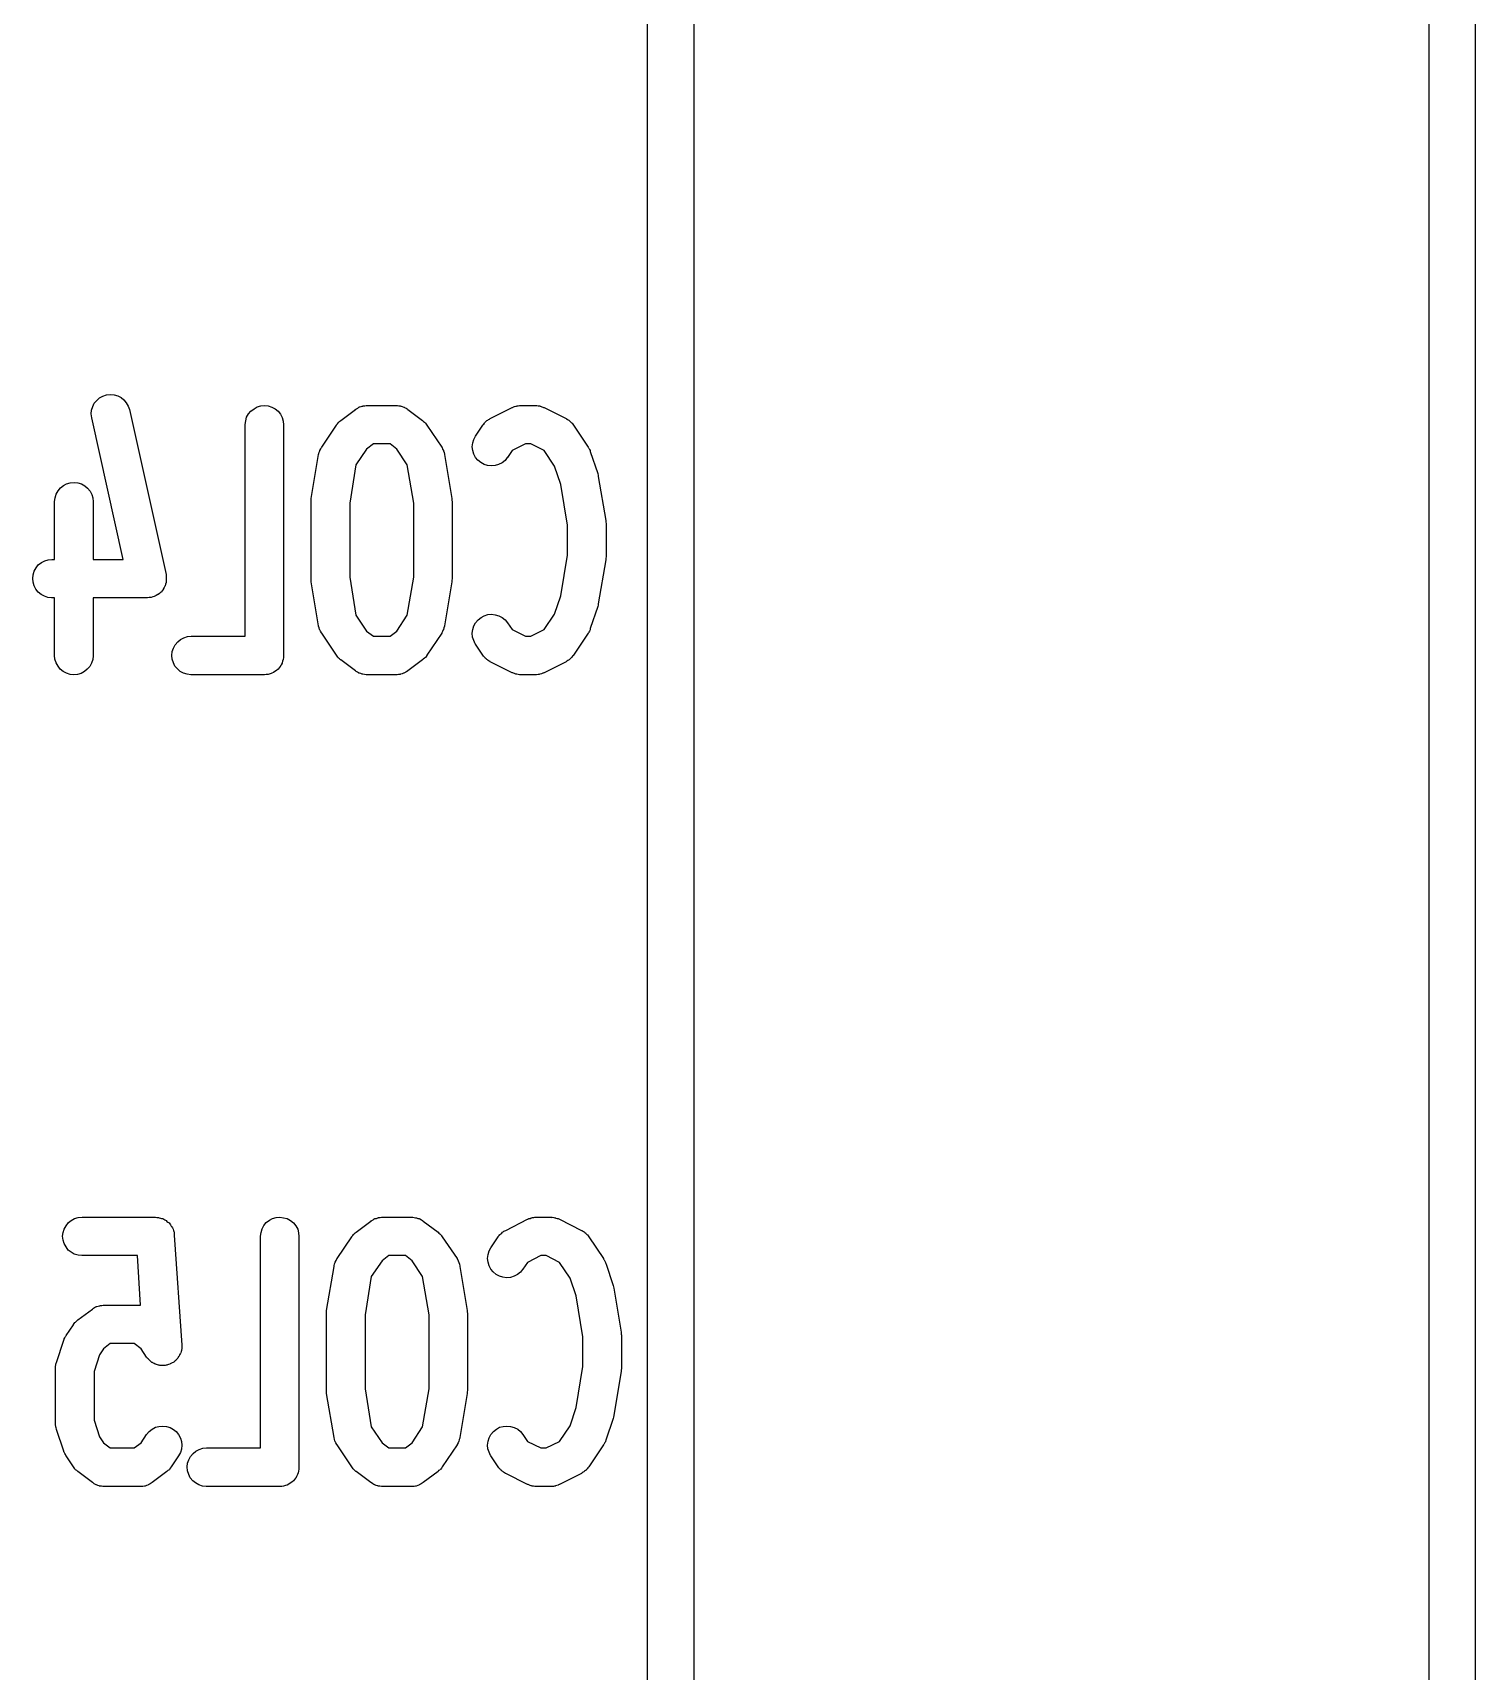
# Model space of a CAD drawing. Extents: x 85 to 230, y -159 to -77.
# Drawn here: x 220.89 to 225.58, y -102.43 to -97.11 of the extents above; entities that cross this region are included whole.
import ezdxf

# ---------------------------------------------------------------- set-up
doc = ezdxf.new("R2010")
doc.units = 0
doc.header["$MEASUREMENT"] = 0
doc.layers.add('BLACK', color=7, linetype='CONTINUOUS')

msp = doc.modelspace()

# ---------------------------------------------------------------- linework, layer by layer
at = {"layer": 'BLACK', "linetype": 'CONTINUOUS'}
for p, q in [((222.89, -107.677), (222.89, -77.2042)), ((225.58, -77.2042), (225.58, -107.677)), ((223.04, -77.2755), (223.04, -107.606)), ((225.43, -107.606), (225.43, -77.2755)), ((221.092, -98.31), (221.1, -98.3005)), ((221.1, -98.3005), (221.109, -98.2926)), ((221.109, -98.2926), (221.12, -98.2867)), ((221.12, -98.2867), (221.132, -98.283)), ((221.132, -98.283), (221.144, -98.2816)), ((221.144, -98.2816), (221.156, -98.2826)), ((221.156, -98.2826), (221.168, -98.2859)), ((221.168, -98.2859), (221.179, -98.2915)), ((221.179, -98.2915), (221.188, -98.299)), ((221.188, -98.299), (221.196, -98.3083)), ((221.082, -98.3447), (221.083, -98.3325)), ((221.084, -98.3568), (221.082, -98.3447)), ((221.083, -98.3325), (221.087, -98.3208)), ((221.087, -98.3208), (221.092, -98.31)), ((221.196, -98.3083), (221.202, -98.3189)), ((221.202, -98.3189), (221.206, -98.3305)), ((221.206, -98.3305), (221.325, -98.8662)), ((221.587, -98.3552), (221.593, -98.3445)), ((221.593, -98.3445), (221.601, -98.3351)), ((221.601, -98.3351), (221.611, -98.3275)), ((221.611, -98.3275), (221.621, -98.3218)), ((221.621, -98.3218), (221.633, -98.3184)), ((221.633, -98.3184), (221.645, -98.3173)), ((221.645, -98.3173), (221.657, -98.3186)), ((221.657, -98.3186), (221.669, -98.3222)), ((221.669, -98.3222), (221.68, -98.328)), ((221.68, -98.328), (221.689, -98.3358)), ((221.689, -98.3358), (221.697, -98.3452)), ((221.697, -98.3452), (221.703, -98.356)), ((221.893, -98.3655), (221.941, -98.3298)), ((221.941, -98.3293), (221.943, -98.3286)), ((221.941, -98.3298), (221.941, -98.3293)), ((221.943, -98.3286), (221.944, -98.3277)), ((221.944, -98.3277), (221.948, -98.3255)), ((221.948, -98.3255), (221.952, -98.3231)), ((221.952, -98.3231), (221.953, -98.3226)), ((221.953, -98.3226), (221.954, -98.322)), ((221.954, -98.322), (221.959, -98.3206)), ((221.959, -98.3206), (221.963, -98.3191)), ((221.963, -98.3191), (221.965, -98.3189)), ((221.965, -98.3189), (221.966, -98.3185)), ((221.966, -98.3185), (221.971, -98.318)), ((221.971, -98.318), (221.975, -98.3174)), ((221.975, -98.3174), (221.977, -98.3174)), ((221.977, -98.3174), (221.978, -98.3173)), ((221.978, -98.3173), (222.073, -98.3173)), ((222.073, -98.3173), (222.074, -98.3173)), ((222.074, -98.3173), (222.076, -98.3175)), ((222.076, -98.3175), (222.077, -98.3174)), ((222.077, -98.3174), (222.082, -98.3181)), ((222.082, -98.3181), (222.086, -98.3187)), ((222.086, -98.3187), (222.088, -98.3191)), ((222.088, -98.3191), (222.089, -98.3193)), ((222.089, -98.3193), (222.093, -98.3209)), ((222.093, -98.3209), (222.098, -98.3223)), ((222.098, -98.3223), (222.099, -98.323)), ((222.099, -98.323), (222.1, -98.3235)), ((222.1, -98.3235), (222.105, -98.3259)), ((222.105, -98.3259), (222.109, -98.3282)), ((222.109, -98.3282), (222.11, -98.3291)), ((222.11, -98.3291), (222.111, -98.3298)), ((222.111, -98.3298), (222.159, -98.3655)), ((222.379, -98.3596), (222.45, -98.3239)), ((222.45, -98.3239), (222.451, -98.3235)), ((222.451, -98.3235), (222.453, -98.3229)), ((222.453, -98.3229), (222.454, -98.322)), ((222.454, -98.322), (222.458, -98.3208)), ((222.458, -98.3208), (222.462, -98.3193)), ((222.462, -98.3193), (222.464, -98.319)), ((222.464, -98.319), (222.466, -98.3185)), ((222.466, -98.3185), (222.47, -98.3181)), ((222.47, -98.3181), (222.474, -98.3174)), ((222.474, -98.3174), (222.476, -98.3175)), ((222.476, -98.3175), (222.478, -98.3173)), ((222.478, -98.3173), (222.526, -98.3173)), ((222.526, -98.3173), (222.527, -98.3173)), ((222.527, -98.3173), (222.528, -98.3175)), ((222.528, -98.3175), (222.53, -98.3175)), ((222.53, -98.3175), (222.535, -98.3182)), ((222.535, -98.3182), (222.539, -98.3187)), ((222.539, -98.3187), (222.541, -98.3192)), ((222.541, -98.3192), (222.542, -98.3195)), ((222.542, -98.3195), (222.546, -98.3211)), ((222.546, -98.3211), (222.55, -98.3223)), ((222.55, -98.3223), (222.552, -98.3232)), ((222.552, -98.3232), (222.554, -98.3239)), ((222.554, -98.3239), (222.625, -98.3596)), ((221.084, -98.3576), (221.084, -98.3568)), ((221.186, -98.8173), (221.084, -98.3576)), ((221.582, -98.3789), (221.584, -98.3668)), ((221.582, -98.3798), (221.582, -98.3789)), ((221.582, -99.0673), (221.582, -98.3798)), ((221.584, -98.3668), (221.587, -98.3552)), ((221.703, -98.356), (221.706, -98.3677)), ((221.706, -98.3677), (221.707, -98.3798)), ((221.707, -98.3798), (221.707, -99.1298)), ((221.831, -98.4523), (221.879, -98.3808)), ((221.879, -98.3801), (221.882, -98.377)), ((221.879, -98.3808), (221.879, -98.3801)), ((221.882, -98.377), (221.884, -98.3737)), ((221.884, -98.3737), (221.886, -98.3724)), ((221.886, -98.3724), (221.887, -98.3708)), ((221.887, -98.3708), (221.89, -98.3683)), ((221.89, -98.3683), (221.893, -98.3655)), ((222.159, -98.3655), (222.159, -98.366)), ((222.159, -98.366), (222.162, -98.3688)), ((222.162, -98.3688), (222.165, -98.3714)), ((222.165, -98.3714), (222.167, -98.373)), ((222.167, -98.373), (222.168, -98.3744)), ((222.168, -98.3744), (222.17, -98.3777)), ((222.17, -98.3777), (222.173, -98.3808)), ((222.173, -98.3808), (222.221, -98.4523)), ((222.331, -98.4166), (222.355, -98.3808)), ((222.355, -98.3801), (222.358, -98.3774)), ((222.355, -98.3808), (222.355, -98.3801)), ((222.358, -98.3774), (222.36, -98.3745)), ((222.36, -98.3745), (222.361, -98.3727)), ((222.361, -98.3727), (222.363, -98.3708)), ((222.363, -98.3708), (222.366, -98.3686)), ((222.366, -98.3686), (222.368, -98.3661)), ((222.368, -98.3661), (222.371, -98.3647)), ((222.371, -98.3647), (222.373, -98.3632)), ((222.373, -98.3632), (222.376, -98.3615)), ((222.376, -98.3615), (222.379, -98.3596)), ((222.625, -98.3596), (222.626, -98.36)), ((222.626, -98.36), (222.629, -98.3619)), ((222.629, -98.3619), (222.632, -98.3636)), ((222.632, -98.3636), (222.634, -98.3653)), ((222.634, -98.3653), (222.636, -98.3666)), ((222.636, -98.3666), (222.639, -98.3691)), ((222.639, -98.3691), (222.641, -98.3714)), ((222.641, -98.3714), (222.643, -98.3734)), ((222.643, -98.3734), (222.645, -98.3751)), ((222.645, -98.3751), (222.647, -98.3781)), ((222.647, -98.3781), (222.649, -98.3808)), ((222.649, -98.3808), (222.697, -98.4523)), ((221.825, -98.463), (221.828, -98.4581)), ((221.828, -98.4581), (221.83, -98.4532)), ((221.83, -98.4532), (221.831, -98.4528)), ((221.831, -98.4528), (221.831, -98.4523)), ((221.977, -98.4591), (221.942, -98.5104)), ((221.999, -98.4423), (221.977, -98.4591)), ((222.053, -98.4423), (221.999, -98.4423)), ((222.075, -98.4591), (222.053, -98.4423)), ((222.109, -98.5104), (222.075, -98.4591)), ((222.221, -98.4523), (222.221, -98.453)), ((222.221, -98.453), (222.221, -98.4535)), ((222.221, -98.4535), (222.222, -98.4539)), ((222.222, -98.4539), (222.224, -98.4589)), ((222.224, -98.4589), (222.227, -98.4638)), ((222.32, -98.4511), (222.322, -98.439)), ((222.322, -98.4633), (222.32, -98.4511)), ((222.322, -98.439), (222.325, -98.4273)), ((222.325, -98.4273), (222.331, -98.4166)), ((222.493, -98.4423), (222.45, -98.464)), ((222.511, -98.4423), (222.493, -98.4423)), ((222.554, -98.464), (222.511, -98.4423)), ((222.697, -98.4523), (222.697, -98.453)), ((222.697, -98.453), (222.698, -98.4546)), ((222.698, -98.4546), (222.699, -98.456)), ((222.699, -98.456), (222.701, -98.46)), ((222.701, -98.46), (222.703, -98.4638)), ((221.797, -98.6195), (221.821, -98.4767)), ((221.821, -98.4758), (221.822, -98.4753)), ((221.821, -98.4767), (221.821, -98.4758)), ((221.822, -98.4747), (221.823, -98.4694)), ((221.822, -98.4753), (221.822, -98.4747)), ((221.823, -98.4694), (221.825, -98.4641)), ((221.825, -98.4636), (221.825, -98.463)), ((221.825, -98.4641), (221.825, -98.4636)), ((221.942, -98.5104), (221.922, -98.635)), ((222.13, -98.635), (222.109, -98.5104)), ((222.227, -98.4638), (222.227, -98.4644)), ((222.227, -98.4644), (222.227, -98.4649)), ((222.227, -98.4649), (222.229, -98.4703)), ((222.229, -98.4703), (222.23, -98.4756)), ((222.23, -98.4756), (222.23, -98.4761)), ((222.23, -98.4761), (222.23, -98.4767)), ((222.23, -98.4767), (222.254, -98.6195)), ((222.325, -98.4749), (222.322, -98.4633)), ((222.331, -98.4857), (222.325, -98.4749)), ((222.338, -98.4952), (222.331, -98.4857)), ((222.348, -98.503), (222.338, -98.4952)), ((222.359, -98.5088), (222.348, -98.503)), ((222.37, -98.5124), (222.359, -98.5088)), ((222.382, -98.5137), (222.37, -98.5124)), ((222.395, -98.5126), (222.382, -98.5137)), ((222.406, -98.5092), (222.395, -98.5126)), ((222.417, -98.5036), (222.406, -98.5092)), ((222.427, -98.4959), (222.417, -98.5036)), ((222.434, -98.4866), (222.427, -98.4959)), ((222.435, -98.4859), (222.434, -98.4866)), ((222.45, -98.464), (222.435, -98.4859)), ((222.588, -98.5146), (222.554, -98.464)), ((222.703, -98.4638), (222.703, -98.4655)), ((222.703, -98.4655), (222.704, -98.4672)), ((222.704, -98.4672), (222.728, -98.5386)), ((221.014, -98.5684), (221.026, -98.5673)), ((221.026, -98.5673), (221.038, -98.5686)), ((222.608, -98.5735), (222.588, -98.5146)), ((222.728, -98.5386), (222.728, -98.5394)), ((222.728, -98.5394), (222.729, -98.5438)), ((222.729, -98.5438), (222.73, -98.5481)), ((222.73, -98.5481), (222.754, -98.6909)), ((220.963, -98.6289), (220.965, -98.6168)), ((220.965, -98.6168), (220.968, -98.6052)), ((220.968, -98.6052), (220.974, -98.5945)), ((220.974, -98.5945), (220.982, -98.5851)), ((220.982, -98.5851), (220.992, -98.5775)), ((220.992, -98.5775), (221.002, -98.5718)), ((221.002, -98.5718), (221.014, -98.5684)), ((221.038, -98.5686), (221.05, -98.5722)), ((221.05, -98.5722), (221.061, -98.578)), ((221.061, -98.578), (221.07, -98.5858)), ((221.07, -98.5858), (221.078, -98.5952)), ((221.078, -98.5952), (221.084, -98.606)), ((221.084, -98.606), (221.087, -98.6177)), ((221.087, -98.6177), (221.088, -98.6298)), ((221.797, -98.6242), (221.797, -98.6195)), ((222.254, -98.6195), (222.254, -98.6204)), ((222.254, -98.6204), (222.254, -98.6251)), ((222.63, -98.7064), (222.608, -98.5735)), ((220.963, -98.6298), (220.963, -98.6289)), ((220.963, -98.8173), (220.963, -98.6298)), ((221.088, -98.6298), (221.088, -98.8173)), ((221.797, -98.6289), (221.797, -98.6242)), ((221.797, -98.6298), (221.797, -98.6289)), ((221.797, -98.8798), (221.797, -98.6298)), ((221.922, -98.635), (221.922, -98.8746)), ((222.13, -98.8746), (222.13, -98.635)), ((222.254, -98.6251), (222.255, -98.6298)), ((222.255, -98.6298), (222.255, -98.8798)), ((222.63, -98.8032), (222.63, -98.7064)), ((222.754, -98.6909), (222.754, -98.6918)), ((222.754, -98.6918), (222.754, -98.6965)), ((222.754, -98.6965), (222.755, -98.7012)), ((222.755, -98.7012), (222.755, -98.8084)), ((220.91, -98.8354), (220.92, -98.8277)), ((220.92, -98.8277), (220.931, -98.822)), ((220.931, -98.822), (220.942, -98.8185)), ((220.942, -98.8185), (220.954, -98.8173)), ((220.954, -98.8173), (220.963, -98.8173)), ((221.088, -98.8173), (221.186, -98.8173)), ((222.608, -98.9361), (222.63, -98.8032)), ((222.754, -98.8186), (222.73, -98.9615)), ((222.755, -98.8092), (222.754, -98.8139)), ((222.754, -98.8139), (222.754, -98.8186)), ((222.755, -98.8084), (222.755, -98.8092)), ((220.892, -98.8794), (220.893, -98.8672)), ((220.893, -98.8915), (220.892, -98.8794)), ((220.893, -98.8672), (220.897, -98.8556)), ((220.897, -98.8556), (220.903, -98.8448)), ((220.903, -98.8448), (220.91, -98.8354)), ((221.325, -98.8662), (221.325, -98.8671)), ((221.325, -98.8671), (221.325, -98.8676)), ((221.325, -98.8676), (221.325, -98.8681)), ((221.325, -98.8681), (221.326, -98.8737)), ((221.326, -98.8858), (221.325, -98.8914)), ((221.326, -98.8737), (221.326, -98.8792)), ((221.326, -98.8792), (221.326, -98.8797)), ((221.326, -98.8797), (221.326, -98.8802)), ((221.326, -98.8802), (221.326, -98.8858)), ((221.797, -98.8845), (221.797, -98.8798)), ((221.797, -98.8892), (221.797, -98.8845)), ((221.922, -98.8746), (221.942, -98.9991)), ((222.109, -98.9991), (222.13, -98.8746)), ((222.255, -98.8807), (222.254, -98.8853)), ((222.254, -98.8853), (222.254, -98.8901)), ((222.255, -98.8798), (222.255, -98.8807)), ((220.896, -98.9032), (220.893, -98.8915)), ((220.902, -98.914), (220.896, -98.9032)), ((220.91, -98.9235), (220.902, -98.914)), ((220.919, -98.9314), (220.91, -98.9235)), ((220.93, -98.9372), (220.919, -98.9314)), ((220.941, -98.9409), (220.93, -98.9372)), ((221.282, -98.9392), (221.277, -98.9409)), ((221.288, -98.9376), (221.282, -98.9392)), ((221.289, -98.9372), (221.288, -98.9373)), ((221.288, -98.9373), (221.288, -98.9376)), ((221.293, -98.9345), (221.289, -98.9372)), ((221.298, -98.9319), (221.293, -98.9345)), ((221.299, -98.9315), (221.298, -98.9319)), ((221.304, -98.9277), (221.299, -98.9313)), ((221.299, -98.9313), (221.299, -98.9315)), ((221.308, -98.9241), (221.304, -98.9277)), ((221.309, -98.9234), (221.308, -98.9237)), ((221.308, -98.9237), (221.308, -98.9241)), ((221.312, -98.9191), (221.309, -98.9234)), ((221.316, -98.9147), (221.312, -98.9191)), ((221.319, -98.9089), (221.316, -98.9139)), ((221.316, -98.9139), (221.316, -98.9143)), ((221.316, -98.9143), (221.316, -98.9147)), ((221.321, -98.904), (221.319, -98.9089)), ((221.322, -98.9035), (221.321, -98.904)), ((221.323, -98.8977), (221.322, -98.9031)), ((221.322, -98.9031), (221.322, -98.9035)), ((221.325, -98.8924), (221.323, -98.8977)), ((221.325, -98.8914), (221.325, -98.8919)), ((221.325, -98.8919), (221.325, -98.8924)), ((221.797, -98.8901), (221.797, -98.8892)), ((221.821, -99.0329), (221.797, -98.8901)), ((222.254, -98.8901), (222.23, -99.0329)), ((222.588, -98.9949), (222.608, -98.9361)), ((220.953, -98.9423), (220.941, -98.9409)), ((220.954, -98.9423), (220.953, -98.9423)), ((220.963, -98.9423), (220.954, -98.9423)), ((220.963, -99.1298), (220.963, -98.9423)), ((221.264, -98.9423), (221.088, -98.9423)), ((221.088, -98.9423), (221.088, -99.1298)), ((221.265, -98.9423), (221.264, -98.9422)), ((221.264, -98.9422), (221.264, -98.9423)), ((221.27, -98.9417), (221.265, -98.9423)), ((221.276, -98.9411), (221.27, -98.9417)), ((221.277, -98.9409), (221.276, -98.941)), ((221.276, -98.941), (221.276, -98.9411)), ((222.728, -98.971), (222.704, -99.0424)), ((222.729, -98.9666), (222.728, -98.971)), ((222.73, -98.9624), (222.729, -98.9666)), ((222.73, -98.9615), (222.73, -98.9624)), ((221.821, -99.0335), (221.821, -99.0329)), ((221.821, -99.034), (221.821, -99.0335)), ((221.823, -99.0393), (221.821, -99.034)), ((221.824, -99.0447), (221.823, -99.0393)), ((221.825, -99.0452), (221.824, -99.0447)), ((221.825, -99.0458), (221.825, -99.0452)), ((221.827, -99.0507), (221.825, -99.0458)), ((221.942, -98.9991), (221.977, -99.0505)), ((222.075, -99.0505), (222.109, -98.9991)), ((222.226, -99.0466), (222.224, -99.0514)), ((222.227, -99.046), (222.226, -99.0466)), ((222.228, -99.0402), (222.227, -99.0455)), ((222.227, -99.0455), (222.227, -99.046)), ((222.23, -99.0349), (222.228, -99.0402)), ((222.23, -99.0329), (222.23, -99.0338)), ((222.23, -99.0338), (222.23, -99.0343)), ((222.23, -99.0343), (222.23, -99.0349)), ((222.32, -99.0576), (222.322, -99.0455)), ((222.322, -99.0455), (222.325, -99.0338)), ((222.325, -99.0338), (222.331, -99.0231)), ((222.331, -99.0231), (222.339, -99.0138)), ((222.339, -99.0138), (222.349, -99.0061)), ((222.349, -99.0061), (222.359, -99.0005)), ((222.359, -99.0005), (222.371, -98.997)), ((222.371, -98.997), (222.383, -98.9959)), ((222.383, -98.9959), (222.395, -98.9971)), ((222.395, -98.9971), (222.407, -99.0007)), ((222.407, -99.0007), (222.418, -99.0065)), ((222.418, -99.0065), (222.427, -99.0143)), ((222.427, -99.0143), (222.435, -99.0237)), ((222.435, -99.0237), (222.45, -99.0456)), ((222.45, -99.0456), (222.493, -99.0673)), ((222.511, -99.0673), (222.554, -99.0456)), ((222.554, -99.0456), (222.588, -98.9949)), ((222.703, -99.0466), (222.701, -99.0504)), ((222.704, -99.0432), (222.703, -99.0449)), ((222.703, -99.0449), (222.703, -99.0466)), ((222.704, -99.0424), (222.704, -99.0432)), ((221.349, -99.1056), (221.355, -99.0948)), ((221.355, -99.0948), (221.363, -99.0854)), ((221.363, -99.0854), (221.372, -99.0777)), ((221.372, -99.0777), (221.383, -99.072)), ((221.383, -99.072), (221.395, -99.0685)), ((221.395, -99.0685), (221.407, -99.0673)), ((221.407, -99.0673), (221.582, -99.0673)), ((221.83, -99.0556), (221.827, -99.0507)), ((221.83, -99.0561), (221.83, -99.0556)), ((221.83, -99.0566), (221.83, -99.0561)), ((221.831, -99.0573), (221.83, -99.0566)), ((221.879, -99.1287), (221.831, -99.0573)), ((221.977, -99.0505), (221.999, -99.0673)), ((221.999, -99.0673), (222.053, -99.0673)), ((222.053, -99.0673), (222.075, -99.0505)), ((222.221, -99.0573), (222.173, -99.1287)), ((222.224, -99.0514), (222.221, -99.0564)), ((222.221, -99.0564), (222.221, -99.0568)), ((222.221, -99.0568), (222.221, -99.0573)), ((222.321, -99.0697), (222.32, -99.0576)), ((222.325, -99.0815), (222.321, -99.0697)), ((222.33, -99.0923), (222.325, -99.0815)), ((222.331, -99.093), (222.33, -99.0923)), ((222.355, -99.1287), (222.331, -99.093)), ((222.493, -99.0673), (222.511, -99.0673)), ((222.697, -99.0573), (222.649, -99.1287)), ((222.698, -99.0557), (222.697, -99.0573)), ((222.699, -99.0543), (222.698, -99.0557)), ((222.701, -99.0504), (222.699, -99.0543)), ((220.964, -99.1419), (220.963, -99.1298)), ((220.968, -99.1536), (220.964, -99.1419)), ((221.087, -99.1428), (221.083, -99.1544)), ((221.088, -99.1307), (221.087, -99.1428)), ((221.088, -99.1298), (221.088, -99.1307)), ((221.344, -99.1294), (221.345, -99.1172)), ((221.345, -99.1415), (221.344, -99.1294)), ((221.345, -99.1172), (221.349, -99.1056)), ((221.349, -99.1532), (221.345, -99.1415)), ((221.354, -99.164), (221.349, -99.1532)), ((221.704, -99.1484), (221.702, -99.154)), ((221.706, -99.1428), (221.704, -99.1484)), ((221.707, -99.1366), (221.706, -99.1424)), ((221.706, -99.1424), (221.706, -99.1426)), ((221.706, -99.1426), (221.706, -99.1428)), ((221.707, -99.1298), (221.707, -99.1302)), ((221.707, -99.1302), (221.707, -99.1302)), ((221.707, -99.1302), (221.707, -99.1302)), ((221.707, -99.1302), (221.707, -99.1307)), ((221.707, -99.1307), (221.707, -99.1366)), ((221.881, -99.1319), (221.879, -99.1287)), ((221.883, -99.1352), (221.881, -99.1319)), ((221.885, -99.1366), (221.883, -99.1352)), ((221.886, -99.1382), (221.885, -99.1366)), ((221.889, -99.1408), (221.886, -99.1382)), ((221.892, -99.1436), (221.889, -99.1408)), ((221.893, -99.1441), (221.892, -99.1436)), ((221.941, -99.1798), (221.893, -99.1441)), ((222.159, -99.1441), (222.111, -99.1798)), ((222.161, -99.1413), (222.159, -99.1441)), ((222.165, -99.1388), (222.161, -99.1413)), ((222.166, -99.1372), (222.165, -99.1388)), ((222.168, -99.1358), (222.166, -99.1372)), ((222.17, -99.1326), (222.168, -99.1358)), ((222.173, -99.1295), (222.17, -99.1326)), ((222.173, -99.1287), (222.173, -99.1295)), ((222.357, -99.1315), (222.355, -99.1287)), ((222.359, -99.1345), (222.357, -99.1315)), ((222.361, -99.1362), (222.359, -99.1345)), ((222.362, -99.1382), (222.361, -99.1362)), ((222.365, -99.1405), (222.362, -99.1382)), ((222.368, -99.1429), (222.365, -99.1405)), ((222.37, -99.1443), (222.368, -99.1429)), ((222.372, -99.146), (222.37, -99.1443)), ((222.375, -99.1476), (222.372, -99.146)), ((222.378, -99.1496), (222.375, -99.1476)), ((222.379, -99.15), (222.378, -99.1496)), ((222.45, -99.1857), (222.379, -99.15)), ((222.625, -99.15), (222.554, -99.1857)), ((222.628, -99.1481), (222.625, -99.15)), ((222.631, -99.1464), (222.628, -99.1481)), ((222.633, -99.1448), (222.631, -99.1464)), ((222.635, -99.1435), (222.633, -99.1448)), ((222.638, -99.141), (222.635, -99.1435)), ((222.641, -99.1388), (222.638, -99.141)), ((222.642, -99.1369), (222.641, -99.1388)), ((222.644, -99.1351), (222.642, -99.1369)), ((222.646, -99.1322), (222.644, -99.1351)), ((222.649, -99.1295), (222.646, -99.1322)), ((222.649, -99.1287), (222.649, -99.1295)), ((220.974, -99.1644), (220.968, -99.1536)), ((220.981, -99.1738), (220.974, -99.1644)), ((220.991, -99.1816), (220.981, -99.1738)), ((221.002, -99.1874), (220.991, -99.1816)), ((221.013, -99.191), (221.002, -99.1874)), ((221.025, -99.1923), (221.013, -99.191)), ((221.037, -99.1912), (221.025, -99.1923)), ((221.049, -99.1877), (221.037, -99.1912)), ((221.06, -99.1821), (221.049, -99.1877)), ((221.069, -99.1744), (221.06, -99.1821)), ((221.077, -99.1651), (221.069, -99.1744)), ((221.083, -99.1544), (221.077, -99.1651)), ((221.362, -99.1735), (221.354, -99.164)), ((221.371, -99.1814), (221.362, -99.1735)), ((221.382, -99.1872), (221.371, -99.1814)), ((221.394, -99.1909), (221.382, -99.1872)), ((221.406, -99.1923), (221.394, -99.1909)), ((221.407, -99.1923), (221.406, -99.1923)), ((221.645, -99.1923), (221.407, -99.1923)), ((221.651, -99.1917), (221.645, -99.1923)), ((221.657, -99.1912), (221.651, -99.1917)), ((221.663, -99.1894), (221.657, -99.1911)), ((221.657, -99.1911), (221.657, -99.1911)), ((221.657, -99.1911), (221.657, -99.1912)), ((221.668, -99.1877), (221.663, -99.1894)), ((221.669, -99.1876), (221.668, -99.1876)), ((221.668, -99.1876), (221.668, -99.1877)), ((221.674, -99.1848), (221.669, -99.1876)), ((221.679, -99.1821), (221.674, -99.1848)), ((221.684, -99.1781), (221.679, -99.1819)), ((221.679, -99.1819), (221.679, -99.182)), ((221.679, -99.182), (221.679, -99.1821)), ((221.689, -99.1744), (221.684, -99.1781)), ((221.693, -99.1696), (221.689, -99.1741)), ((221.689, -99.1741), (221.689, -99.1743)), ((221.689, -99.1743), (221.689, -99.1744)), ((221.696, -99.1651), (221.693, -99.1696)), ((221.697, -99.1647), (221.696, -99.1649)), ((221.696, -99.1649), (221.696, -99.1651)), ((221.699, -99.1596), (221.697, -99.1647)), ((221.702, -99.1544), (221.699, -99.1596)), ((221.702, -99.154), (221.702, -99.1542)), ((221.702, -99.1542), (221.702, -99.1544)), ((221.942, -99.1805), (221.941, -99.1798)), ((221.943, -99.1814), (221.942, -99.1805)), ((221.947, -99.1837), (221.943, -99.1814)), ((221.951, -99.1861), (221.947, -99.1837)), ((221.952, -99.1866), (221.951, -99.1861)), ((221.954, -99.1872), (221.952, -99.1866)), ((221.958, -99.1887), (221.954, -99.1872)), ((221.963, -99.1903), (221.958, -99.1887)), ((221.964, -99.1905), (221.963, -99.1903)), ((221.965, -99.1909), (221.964, -99.1905)), ((221.97, -99.1915), (221.965, -99.1909)), ((221.975, -99.1922), (221.97, -99.1915)), ((221.976, -99.1921), (221.975, -99.1922)), ((221.977, -99.1923), (221.976, -99.1921)), ((221.978, -99.1923), (221.977, -99.1923)), ((222.073, -99.1923), (221.978, -99.1923)), ((222.075, -99.1922), (222.073, -99.1923)), ((222.076, -99.1922), (222.075, -99.1922)), ((222.081, -99.1916), (222.076, -99.1922)), ((222.086, -99.1911), (222.081, -99.1916)), ((222.087, -99.1907), (222.086, -99.1911)), ((222.088, -99.1905), (222.087, -99.1907)), ((222.093, -99.189), (222.088, -99.1905)), ((222.097, -99.1876), (222.093, -99.189)), ((222.098, -99.1869), (222.097, -99.1876)), ((222.1, -99.1865), (222.098, -99.1869)), ((222.104, -99.1841), (222.1, -99.1865)), ((222.108, -99.1819), (222.104, -99.1841)), ((222.109, -99.181), (222.108, -99.1819)), ((222.11, -99.1803), (222.109, -99.181)), ((222.111, -99.1798), (222.11, -99.1803)), ((222.452, -99.1864), (222.45, -99.1857)), ((222.454, -99.1872), (222.452, -99.1864)), ((222.458, -99.1885), (222.454, -99.1872)), ((222.462, -99.1901), (222.458, -99.1885)), ((222.463, -99.1904), (222.462, -99.1901)), ((222.465, -99.1909), (222.463, -99.1904)), ((222.469, -99.1914), (222.465, -99.1909)), ((222.474, -99.1921), (222.469, -99.1914)), ((222.475, -99.1921), (222.474, -99.1921)), ((222.477, -99.1923), (222.475, -99.1921)), ((222.478, -99.1923), (222.477, -99.1923)), ((222.526, -99.1923), (222.478, -99.1923)), ((222.528, -99.1921), (222.526, -99.1923)), ((222.529, -99.1922), (222.528, -99.1921)), ((222.534, -99.1915), (222.529, -99.1922)), ((222.538, -99.1911), (222.534, -99.1915)), ((222.54, -99.1906), (222.538, -99.1911)), ((222.541, -99.1903), (222.54, -99.1906)), ((222.545, -99.1888), (222.541, -99.1903)), ((222.55, -99.1876), (222.545, -99.1888)), ((222.551, -99.1867), (222.55, -99.1876)), ((222.553, -99.1861), (222.551, -99.1867)), ((222.554, -99.1857), (222.553, -99.1861)), ((221.017, -100.966), (221.028, -100.96)), ((221.028, -100.96), (221.04, -100.956)), ((221.04, -100.956), (221.052, -100.955)), ((221.052, -100.955), (221.29, -100.955)), ((221.29, -100.955), (221.291, -100.955)), ((221.291, -100.955), (221.295, -100.956)), ((221.295, -100.956), (221.299, -100.956)), ((221.299, -100.956), (221.301, -100.956)), ((221.301, -100.956), (221.303, -100.957)), ((221.303, -100.957), (221.307, -100.958)), ((221.307, -100.958), (221.31, -100.959)), ((221.31, -100.959), (221.312, -100.96)), ((221.312, -100.96), (221.315, -100.96)), ((221.315, -100.96), (221.318, -100.962)), ((221.318, -100.962), (221.321, -100.964)), ((221.661, -100.965), (221.671, -100.96)), ((221.671, -100.96), (221.683, -100.956)), ((221.683, -100.956), (221.695, -100.955)), ((221.695, -100.955), (221.707, -100.957)), ((221.707, -100.957), (221.719, -100.96)), ((221.719, -100.96), (221.73, -100.966)), ((221.998, -100.964), (222.002, -100.961)), ((222.002, -100.961), (222.003, -100.961)), ((222.003, -100.961), (222.004, -100.96)), ((222.004, -100.96), (222.009, -100.959)), ((222.009, -100.959), (222.013, -100.957)), ((222.013, -100.957), (222.015, -100.957)), ((222.015, -100.957), (222.016, -100.956)), ((222.016, -100.956), (222.021, -100.956)), ((222.021, -100.956), (222.025, -100.955)), ((222.025, -100.955), (222.027, -100.955)), ((222.027, -100.955), (222.028, -100.955)), ((222.028, -100.955), (222.123, -100.955)), ((222.123, -100.955), (222.124, -100.955)), ((222.124, -100.955), (222.126, -100.955)), ((222.126, -100.955), (222.127, -100.955)), ((222.127, -100.955), (222.132, -100.956)), ((222.132, -100.956), (222.136, -100.957)), ((222.136, -100.957), (222.138, -100.957)), ((222.138, -100.957), (222.139, -100.957)), ((222.139, -100.957), (222.143, -100.959)), ((222.143, -100.959), (222.148, -100.96)), ((222.148, -100.96), (222.149, -100.961)), ((222.149, -100.961), (222.15, -100.961)), ((222.15, -100.961), (222.155, -100.964)), ((222.429, -100.998), (222.5, -100.962)), ((222.5, -100.962), (222.501, -100.962)), ((222.501, -100.962), (222.503, -100.961)), ((222.503, -100.961), (222.504, -100.96)), ((222.504, -100.96), (222.508, -100.959)), ((222.508, -100.959), (222.512, -100.957)), ((222.512, -100.957), (222.514, -100.957)), ((222.514, -100.957), (222.516, -100.956)), ((222.516, -100.956), (222.52, -100.956)), ((222.52, -100.956), (222.524, -100.955)), ((222.524, -100.955), (222.526, -100.955)), ((222.526, -100.955), (222.528, -100.955)), ((222.528, -100.955), (222.576, -100.955)), ((222.576, -100.955), (222.577, -100.955)), ((222.577, -100.955), (222.578, -100.956)), ((222.578, -100.956), (222.58, -100.955)), ((222.58, -100.955), (222.585, -100.956)), ((222.585, -100.956), (222.589, -100.957)), ((222.589, -100.957), (222.591, -100.957)), ((222.591, -100.957), (222.592, -100.958)), ((222.592, -100.958), (222.596, -100.959)), ((222.596, -100.959), (222.6, -100.96)), ((222.6, -100.96), (222.602, -100.961)), ((222.602, -100.961), (222.604, -100.962)), ((222.604, -100.962), (222.675, -100.998)), ((220.989, -101.017), (220.991, -101.005)), ((220.991, -101.03), (220.989, -101.017)), ((220.991, -101.005), (220.994, -100.994)), ((220.994, -100.994), (221, -100.983)), ((221, -100.983), (221.008, -100.973)), ((221.008, -100.973), (221.017, -100.966)), ((221.321, -100.964), (221.323, -100.965)), ((221.323, -100.965), (221.325, -100.966)), ((221.325, -100.966), (221.328, -100.969)), ((221.328, -100.969), (221.331, -100.971)), ((221.331, -100.971), (221.333, -100.973)), ((221.333, -100.973), (221.335, -100.974)), ((221.335, -100.974), (221.337, -100.977)), ((221.337, -100.977), (221.34, -100.98)), ((221.34, -100.98), (221.341, -100.982)), ((221.341, -100.982), (221.342, -100.984)), ((221.342, -100.984), (221.344, -100.987)), ((221.344, -100.987), (221.346, -100.99)), ((221.346, -100.99), (221.347, -100.992)), ((221.347, -100.992), (221.348, -100.994)), ((221.348, -100.994), (221.349, -100.998)), ((221.349, -100.998), (221.35, -101.002)), ((221.35, -101.002), (221.351, -101.004)), ((221.351, -101.004), (221.351, -101.006)), ((221.351, -101.006), (221.352, -101.01)), ((221.352, -101.01), (221.352, -101.014)), ((221.352, -101.014), (221.376, -101.371)), ((221.632, -101.017), (221.634, -101.005)), ((221.632, -101.018), (221.632, -101.017)), ((221.634, -101.005), (221.637, -100.993)), ((221.637, -100.993), (221.643, -100.982)), ((221.643, -100.982), (221.651, -100.973)), ((221.651, -100.973), (221.661, -100.965)), ((221.73, -100.966), (221.739, -100.974)), ((221.739, -100.974), (221.747, -100.983)), ((221.747, -100.983), (221.753, -100.994)), ((221.753, -100.994), (221.756, -101.006)), ((221.756, -101.006), (221.757, -101.018)), ((221.929, -101.018), (221.932, -101.015)), ((221.932, -101.015), (221.934, -101.012)), ((221.934, -101.012), (221.936, -101.01)), ((221.936, -101.01), (221.937, -101.009)), ((221.937, -101.009), (221.94, -101.006)), ((221.94, -101.006), (221.943, -101.004)), ((221.943, -101.004), (221.991, -100.968)), ((221.991, -100.968), (221.991, -100.967)), ((221.991, -100.967), (221.993, -100.967)), ((221.993, -100.967), (221.994, -100.966)), ((221.994, -100.966), (221.998, -100.964)), ((222.155, -100.964), (222.159, -100.966)), ((222.159, -100.966), (222.16, -100.967)), ((222.16, -100.967), (222.161, -100.968)), ((222.161, -100.968), (222.209, -101.004)), ((222.209, -101.004), (222.209, -101.004)), ((222.209, -101.004), (222.212, -101.007)), ((222.212, -101.007), (222.215, -101.009)), ((222.215, -101.009), (222.217, -101.011)), ((222.217, -101.011), (222.218, -101.012)), ((222.218, -101.012), (222.22, -101.016)), ((222.22, -101.016), (222.223, -101.019)), ((222.405, -101.018), (222.408, -101.015)), ((222.408, -101.015), (222.41, -101.012)), ((222.41, -101.012), (222.411, -101.011)), ((222.411, -101.011), (222.413, -101.009)), ((222.413, -101.009), (222.416, -101.007)), ((222.416, -101.007), (222.418, -101.004)), ((222.418, -101.004), (222.421, -101.003)), ((222.421, -101.003), (222.423, -101.001)), ((222.423, -101.001), (222.426, -101)), ((222.426, -101), (222.429, -100.998)), ((222.675, -100.998), (222.676, -100.998)), ((222.676, -100.998), (222.679, -101)), ((222.679, -101), (222.682, -101.002)), ((222.682, -101.002), (222.684, -101.003)), ((222.684, -101.003), (222.686, -101.005)), ((222.686, -101.005), (222.689, -101.007)), ((222.689, -101.007), (222.691, -101.009)), ((222.691, -101.009), (222.693, -101.011)), ((222.693, -101.011), (222.695, -101.013)), ((222.695, -101.013), (222.697, -101.016)), ((222.697, -101.016), (222.699, -101.019)), ((220.994, -101.041), (220.991, -101.03)), ((221, -101.052), (220.994, -101.041)), ((221.007, -101.062), (221, -101.052)), ((221.017, -101.069), (221.007, -101.062)), ((221.027, -101.075), (221.017, -101.069)), ((221.632, -101.705), (221.632, -101.018)), ((221.757, -101.018), (221.757, -101.768)), ((221.881, -101.09), (221.929, -101.019)), ((221.929, -101.019), (221.929, -101.018)), ((222.223, -101.019), (222.271, -101.09)), ((222.372, -101.077), (222.375, -101.065)), ((222.375, -101.065), (222.381, -101.055)), ((222.381, -101.055), (222.405, -101.019)), ((222.405, -101.019), (222.405, -101.018)), ((222.699, -101.019), (222.747, -101.09)), ((221.039, -101.079), (221.027, -101.075)), ((221.051, -101.08), (221.039, -101.079)), ((221.052, -101.08), (221.051, -101.08)), ((221.232, -101.08), (221.052, -101.08)), ((221.242, -101.241), (221.232, -101.08)), ((221.847, -101.258), (221.871, -101.115)), ((221.871, -101.114), (221.872, -101.113)), ((221.871, -101.115), (221.871, -101.114)), ((221.872, -101.113), (221.873, -101.107)), ((221.872, -101.113), (221.872, -101.113)), ((221.873, -101.107), (221.875, -101.102)), ((221.875, -101.101), (221.878, -101.096)), ((221.875, -101.102), (221.875, -101.101)), ((221.875, -101.102), (221.875, -101.102)), ((221.878, -101.096), (221.88, -101.091)), ((221.88, -101.091), (221.881, -101.091)), ((221.881, -101.091), (221.881, -101.09)), ((222.027, -101.097), (221.992, -101.148)), ((222.049, -101.08), (222.027, -101.097)), ((222.103, -101.08), (222.049, -101.08)), ((222.125, -101.097), (222.103, -101.08)), ((222.159, -101.148), (222.125, -101.097)), ((222.271, -101.09), (222.271, -101.091)), ((222.271, -101.091), (222.271, -101.092)), ((222.271, -101.092), (222.272, -101.092)), ((222.272, -101.092), (222.274, -101.097)), ((222.274, -101.097), (222.277, -101.102)), ((222.277, -101.102), (222.277, -101.102)), ((222.277, -101.102), (222.277, -101.103)), ((222.277, -101.103), (222.279, -101.108)), ((222.279, -101.108), (222.28, -101.114)), ((222.28, -101.114), (222.28, -101.114)), ((222.28, -101.114), (222.28, -101.115)), ((222.28, -101.115), (222.304, -101.258)), ((222.37, -101.089), (222.372, -101.077)), ((222.372, -101.101), (222.37, -101.089)), ((222.375, -101.113), (222.372, -101.101)), ((222.381, -101.124), (222.375, -101.113)), ((222.5, -101.102), (222.485, -101.124)), ((222.543, -101.08), (222.5, -101.102)), ((222.561, -101.08), (222.543, -101.08)), ((222.604, -101.102), (222.561, -101.08)), ((222.638, -101.153), (222.604, -101.102)), ((222.747, -101.09), (222.747, -101.091)), ((222.747, -101.091), (222.748, -101.093)), ((222.748, -101.093), (222.749, -101.094)), ((222.749, -101.094), (222.751, -101.098)), ((222.751, -101.098), (222.753, -101.102)), ((222.753, -101.102), (222.753, -101.104)), ((222.753, -101.104), (222.754, -101.105)), ((222.754, -101.105), (222.778, -101.177)), ((221.992, -101.148), (221.972, -101.273)), ((222.18, -101.273), (222.159, -101.148)), ((222.388, -101.133), (222.381, -101.124)), ((222.398, -101.141), (222.388, -101.133)), ((222.409, -101.147), (222.398, -101.141)), ((222.42, -101.15), (222.409, -101.147)), ((222.432, -101.152), (222.42, -101.15)), ((222.445, -101.151), (222.432, -101.152)), ((222.456, -101.147), (222.445, -101.151)), ((222.467, -101.142), (222.456, -101.147)), ((222.477, -101.134), (222.467, -101.142)), ((222.484, -101.125), (222.477, -101.134)), ((222.485, -101.124), (222.484, -101.125)), ((222.658, -101.211), (222.638, -101.153)), ((222.68, -101.344), (222.658, -101.211)), ((222.778, -101.177), (222.778, -101.177)), ((222.778, -101.177), (222.779, -101.182)), ((222.779, -101.182), (222.78, -101.186)), ((222.78, -101.186), (222.804, -101.329)), ((221.038, -101.289), (221.086, -101.254)), ((221.086, -101.254), (221.087, -101.253)), ((221.087, -101.253), (221.088, -101.252)), ((221.088, -101.252), (221.089, -101.251)), ((221.089, -101.251), (221.093, -101.249)), ((221.093, -101.249), (221.097, -101.247)), ((221.097, -101.247), (221.098, -101.246)), ((221.098, -101.246), (221.1, -101.246)), ((221.1, -101.246), (221.104, -101.244)), ((221.104, -101.244), (221.109, -101.243)), ((221.109, -101.243), (221.11, -101.243)), ((221.11, -101.243), (221.111, -101.242)), ((221.111, -101.242), (221.116, -101.242)), ((221.116, -101.242), (221.121, -101.241)), ((221.121, -101.241), (221.122, -101.241)), ((221.122, -101.241), (221.123, -101.241)), ((221.123, -101.241), (221.242, -101.241)), ((221.847, -101.262), (221.847, -101.258)), ((221.847, -101.267), (221.847, -101.262)), ((221.847, -101.268), (221.847, -101.267)), ((221.847, -101.518), (221.847, -101.268)), ((221.972, -101.273), (221.972, -101.513)), ((222.18, -101.513), (222.18, -101.273)), ((222.304, -101.258), (222.304, -101.258)), ((222.304, -101.258), (222.304, -101.263)), ((222.304, -101.263), (222.305, -101.268)), ((222.305, -101.268), (222.305, -101.518)), ((221, -101.34), (221.024, -101.305)), ((221.024, -101.304), (221.027, -101.301)), ((221.024, -101.305), (221.024, -101.304)), ((221.027, -101.301), (221.029, -101.297)), ((221.029, -101.297), (221.031, -101.296)), ((221.031, -101.296), (221.032, -101.295)), ((221.032, -101.295), (221.035, -101.292)), ((221.035, -101.292), (221.038, -101.289)), ((222.804, -101.329), (222.804, -101.33)), ((222.804, -101.33), (222.804, -101.335)), ((222.804, -101.335), (222.805, -101.339)), ((220.969, -101.427), (220.993, -101.355)), ((220.993, -101.354), (220.994, -101.353)), ((220.993, -101.355), (220.993, -101.354)), ((220.994, -101.351), (220.996, -101.347)), ((220.994, -101.353), (220.994, -101.351)), ((220.996, -101.347), (220.998, -101.343)), ((220.998, -101.343), (220.999, -101.342)), ((220.999, -101.342), (221, -101.34)), ((221.122, -101.383), (221.109, -101.403)), ((221.144, -101.366), (221.122, -101.383)), ((221.222, -101.366), (221.144, -101.366)), ((221.244, -101.383), (221.222, -101.366)), ((221.262, -101.41), (221.244, -101.383)), ((221.375, -101.388), (221.374, -101.392)), ((221.376, -101.384), (221.375, -101.386)), ((221.375, -101.386), (221.375, -101.388)), ((221.376, -101.371), (221.376, -101.372)), ((221.376, -101.372), (221.376, -101.374)), ((221.376, -101.374), (221.376, -101.376)), ((221.376, -101.376), (221.376, -101.38)), ((221.376, -101.38), (221.376, -101.384)), ((222.68, -101.441), (222.68, -101.344)), ((222.805, -101.339), (222.805, -101.446)), ((220.966, -101.438), (220.967, -101.436)), ((220.966, -101.442), (220.966, -101.438)), ((220.966, -101.445), (220.966, -101.442)), ((220.967, -101.433), (220.968, -101.43)), ((220.967, -101.436), (220.967, -101.433)), ((220.968, -101.43), (220.969, -101.427)), ((221.109, -101.403), (221.091, -101.457)), ((221.263, -101.411), (221.262, -101.41)), ((221.264, -101.413), (221.263, -101.411)), ((221.267, -101.416), (221.264, -101.413)), ((221.27, -101.419), (221.267, -101.416)), ((221.271, -101.42), (221.27, -101.419)), ((221.273, -101.422), (221.271, -101.42)), ((221.276, -101.424), (221.273, -101.422)), ((221.279, -101.427), (221.276, -101.424)), ((221.281, -101.428), (221.279, -101.427)), ((221.282, -101.429), (221.281, -101.428)), ((221.286, -101.431), (221.282, -101.429)), ((221.29, -101.433), (221.286, -101.431)), ((221.292, -101.433), (221.29, -101.433)), ((221.294, -101.434), (221.292, -101.433)), ((221.297, -101.435), (221.294, -101.434)), ((221.301, -101.436), (221.297, -101.435)), ((221.303, -101.436), (221.301, -101.436)), ((221.305, -101.437), (221.303, -101.436)), ((221.309, -101.437), (221.305, -101.437)), ((221.314, -101.437), (221.309, -101.437)), ((221.316, -101.437), (221.314, -101.437)), ((221.318, -101.437), (221.316, -101.437)), ((221.322, -101.437), (221.318, -101.437)), ((221.326, -101.436), (221.322, -101.437)), ((221.328, -101.436), (221.326, -101.436)), ((221.33, -101.435), (221.328, -101.436)), ((221.333, -101.434), (221.33, -101.435)), ((221.337, -101.433), (221.333, -101.434)), ((221.339, -101.432), (221.337, -101.433)), ((221.341, -101.431), (221.339, -101.432)), ((221.345, -101.429), (221.341, -101.431)), ((221.348, -101.427), (221.345, -101.429)), ((221.35, -101.426), (221.348, -101.427)), ((221.351, -101.425), (221.35, -101.426)), ((221.355, -101.422), (221.351, -101.425)), ((221.358, -101.42), (221.355, -101.422)), ((221.359, -101.418), (221.358, -101.42)), ((221.36, -101.417), (221.359, -101.418)), ((221.363, -101.413), (221.36, -101.417)), ((221.365, -101.41), (221.363, -101.413)), ((221.366, -101.408), (221.365, -101.41)), ((221.368, -101.407), (221.366, -101.408)), ((221.369, -101.403), (221.368, -101.407)), ((221.371, -101.399), (221.369, -101.403)), ((221.372, -101.398), (221.371, -101.399)), ((221.373, -101.396), (221.372, -101.398)), ((221.374, -101.392), (221.373, -101.396)), ((222.658, -101.574), (222.68, -101.441)), ((220.966, -101.446), (220.966, -101.445)), ((220.966, -101.625), (220.966, -101.446)), ((221.091, -101.457), (221.091, -101.615)), ((222.804, -101.457), (222.78, -101.599)), ((222.805, -101.447), (222.804, -101.452)), ((222.804, -101.452), (222.804, -101.457)), ((222.805, -101.446), (222.805, -101.447)), ((221.847, -101.523), (221.847, -101.518)), ((221.847, -101.527), (221.847, -101.523)), ((221.847, -101.528), (221.847, -101.527)), ((221.871, -101.671), (221.847, -101.528)), ((221.972, -101.513), (221.992, -101.637)), ((222.159, -101.637), (222.18, -101.513)), ((222.304, -101.528), (222.28, -101.671)), ((222.305, -101.519), (222.304, -101.523)), ((222.304, -101.523), (222.304, -101.528)), ((222.305, -101.518), (222.305, -101.519)), ((222.638, -101.633), (222.658, -101.574)), ((222.78, -101.6), (222.779, -101.605)), ((222.78, -101.599), (222.78, -101.6)), ((220.966, -101.628), (220.966, -101.625)), ((220.966, -101.632), (220.966, -101.628)), ((220.967, -101.634), (220.966, -101.632)), ((220.967, -101.637), (220.967, -101.634)), ((220.968, -101.64), (220.967, -101.637)), ((220.969, -101.644), (220.968, -101.64)), ((220.969, -101.645), (220.969, -101.644)), ((220.993, -101.716), (220.969, -101.645)), ((221.091, -101.615), (221.109, -101.669)), ((221.262, -101.661), (221.27, -101.652)), ((221.27, -101.652), (221.28, -101.644)), ((221.28, -101.644), (221.291, -101.638)), ((221.291, -101.638), (221.302, -101.635)), ((221.302, -101.635), (221.314, -101.634)), ((221.314, -101.634), (221.327, -101.635)), ((221.327, -101.635), (221.338, -101.639)), ((221.338, -101.639), (221.349, -101.645)), ((221.349, -101.645), (221.358, -101.652)), ((221.358, -101.652), (221.366, -101.662)), ((221.992, -101.637), (222.027, -101.689)), ((222.125, -101.689), (222.159, -101.637)), ((222.381, -101.661), (222.389, -101.652)), ((222.389, -101.652), (222.399, -101.644)), ((222.399, -101.644), (222.409, -101.638)), ((222.409, -101.638), (222.421, -101.635)), ((222.421, -101.635), (222.433, -101.634)), ((222.433, -101.634), (222.445, -101.635)), ((222.445, -101.635), (222.457, -101.639)), ((222.457, -101.639), (222.468, -101.644)), ((222.468, -101.644), (222.477, -101.652)), ((222.477, -101.652), (222.485, -101.662)), ((222.604, -101.684), (222.638, -101.633)), ((222.778, -101.609), (222.754, -101.68)), ((222.779, -101.605), (222.778, -101.609)), ((221.109, -101.669), (221.122, -101.689)), ((221.122, -101.689), (221.144, -101.705)), ((221.144, -101.705), (221.222, -101.705)), ((221.222, -101.705), (221.244, -101.689)), ((221.244, -101.689), (221.262, -101.662)), ((221.262, -101.662), (221.262, -101.661)), ((221.366, -101.662), (221.372, -101.673)), ((221.372, -101.673), (221.375, -101.684)), ((221.375, -101.709), (221.372, -101.72)), ((221.375, -101.684), (221.376, -101.696)), ((221.376, -101.696), (221.375, -101.709)), ((221.433, -101.71), (221.445, -101.706)), ((221.445, -101.706), (221.457, -101.705)), ((221.457, -101.705), (221.632, -101.705)), ((221.871, -101.672), (221.871, -101.671)), ((221.871, -101.671), (221.871, -101.671)), ((221.873, -101.677), (221.871, -101.672)), ((221.874, -101.683), (221.873, -101.677)), ((221.875, -101.683), (221.874, -101.683)), ((221.875, -101.684), (221.875, -101.683)), ((221.877, -101.689), (221.875, -101.684)), ((221.88, -101.694), (221.877, -101.689)), ((221.88, -101.695), (221.88, -101.694)), ((221.88, -101.694), (221.88, -101.694)), ((221.881, -101.695), (221.88, -101.695)), ((221.929, -101.767), (221.881, -101.695)), ((222.027, -101.689), (222.049, -101.705)), ((222.049, -101.705), (222.103, -101.705)), ((222.103, -101.705), (222.125, -101.689)), ((222.271, -101.695), (222.223, -101.767)), ((222.274, -101.689), (222.271, -101.694)), ((222.271, -101.694), (222.271, -101.695)), ((222.271, -101.695), (222.271, -101.695)), ((222.276, -101.685), (222.274, -101.689)), ((222.277, -101.684), (222.276, -101.685)), ((222.278, -101.678), (222.277, -101.684)), ((222.277, -101.684), (222.277, -101.684)), ((222.28, -101.673), (222.278, -101.678)), ((222.28, -101.671), (222.28, -101.672)), ((222.28, -101.672), (222.28, -101.672)), ((222.28, -101.672), (222.28, -101.673)), ((222.37, -101.696), (222.372, -101.683)), ((222.371, -101.708), (222.37, -101.696)), ((222.375, -101.719), (222.371, -101.708)), ((222.372, -101.683), (222.375, -101.672)), ((222.375, -101.672), (222.381, -101.661)), ((222.485, -101.662), (222.5, -101.684)), ((222.5, -101.684), (222.543, -101.705)), ((222.543, -101.705), (222.561, -101.705)), ((222.561, -101.705), (222.604, -101.684)), ((222.747, -101.695), (222.699, -101.767)), ((222.748, -101.694), (222.747, -101.695)), ((222.749, -101.692), (222.748, -101.694)), ((222.751, -101.688), (222.749, -101.692)), ((222.753, -101.685), (222.751, -101.688)), ((222.754, -101.681), (222.753, -101.683)), ((222.753, -101.683), (222.753, -101.685)), ((222.754, -101.68), (222.754, -101.681)), ((220.993, -101.718), (220.993, -101.716)), ((220.994, -101.719), (220.993, -101.718)), ((220.996, -101.723), (220.994, -101.719)), ((220.998, -101.727), (220.996, -101.723)), ((220.999, -101.729), (220.998, -101.727)), ((220.999, -101.73), (220.999, -101.729)), ((221, -101.731), (220.999, -101.73)), ((221.024, -101.767), (221, -101.731)), ((221.366, -101.731), (221.342, -101.767)), ((221.372, -101.72), (221.366, -101.731)), ((221.394, -101.767), (221.395, -101.755)), ((221.395, -101.755), (221.399, -101.744)), ((221.399, -101.744), (221.405, -101.733)), ((221.405, -101.733), (221.413, -101.723)), ((221.413, -101.723), (221.422, -101.716)), ((221.422, -101.716), (221.433, -101.71)), ((222.38, -101.73), (222.375, -101.719)), ((222.381, -101.731), (222.38, -101.73)), ((222.405, -101.767), (222.381, -101.731)), ((221.026, -101.77), (221.024, -101.767)), ((221.029, -101.773), (221.026, -101.77)), ((221.03, -101.775), (221.029, -101.773)), ((221.031, -101.776), (221.03, -101.775)), ((221.035, -101.779), (221.031, -101.776)), ((221.038, -101.782), (221.035, -101.779)), ((221.086, -101.818), (221.038, -101.782)), ((221.038, -101.782), (221.038, -101.782)), ((221.328, -101.782), (221.28, -101.818)), ((221.331, -101.779), (221.328, -101.782)), ((221.334, -101.777), (221.331, -101.779)), ((221.335, -101.775), (221.334, -101.777)), ((221.337, -101.774), (221.335, -101.775)), ((221.339, -101.771), (221.337, -101.774)), ((221.342, -101.767), (221.339, -101.771)), ((221.342, -101.767), (221.342, -101.767)), ((221.395, -101.78), (221.394, -101.767)), ((221.399, -101.791), (221.395, -101.78)), ((221.404, -101.802), (221.399, -101.791)), ((221.412, -101.812), (221.404, -101.802)), ((221.421, -101.819), (221.412, -101.812)), ((221.739, -101.812), (221.734, -101.816)), ((221.743, -101.808), (221.739, -101.812)), ((221.739, -101.812), (221.739, -101.812)), ((221.739, -101.812), (221.739, -101.812)), ((221.746, -101.803), (221.743, -101.808)), ((221.747, -101.803), (221.746, -101.803)), ((221.746, -101.803), (221.746, -101.803)), ((221.749, -101.798), (221.747, -101.803)), ((221.752, -101.792), (221.749, -101.798)), ((221.754, -101.786), (221.752, -101.792)), ((221.752, -101.792), (221.752, -101.792)), ((221.752, -101.792), (221.752, -101.792)), ((221.756, -101.781), (221.754, -101.786)), ((221.757, -101.775), (221.756, -101.78)), ((221.756, -101.78), (221.756, -101.781)), ((221.756, -101.781), (221.756, -101.781)), ((221.757, -101.768), (221.757, -101.768)), ((221.757, -101.768), (221.757, -101.768)), ((221.757, -101.768), (221.757, -101.768)), ((221.757, -101.768), (221.757, -101.769)), ((221.757, -101.769), (221.757, -101.775)), ((221.931, -101.77), (221.929, -101.767)), ((221.933, -101.773), (221.931, -101.77)), ((221.935, -101.775), (221.933, -101.773)), ((221.936, -101.776), (221.935, -101.775)), ((221.939, -101.779), (221.936, -101.776)), ((221.942, -101.782), (221.939, -101.779)), ((221.943, -101.782), (221.942, -101.782)), ((221.991, -101.818), (221.943, -101.782)), ((222.209, -101.782), (222.161, -101.818)), ((222.211, -101.779), (222.209, -101.782)), ((222.215, -101.777), (222.211, -101.779)), ((222.216, -101.775), (222.215, -101.777)), ((222.218, -101.774), (222.216, -101.775)), ((222.22, -101.771), (222.218, -101.774)), ((222.223, -101.767), (222.22, -101.771)), ((222.223, -101.767), (222.223, -101.767)), ((222.407, -101.77), (222.405, -101.767)), ((222.409, -101.772), (222.407, -101.77)), ((222.411, -101.774), (222.409, -101.772)), ((222.412, -101.776), (222.411, -101.774)), ((222.415, -101.778), (222.412, -101.776)), ((222.418, -101.781), (222.415, -101.778)), ((222.42, -101.782), (222.418, -101.781)), ((222.422, -101.784), (222.42, -101.782)), ((222.425, -101.786), (222.422, -101.784)), ((222.428, -101.788), (222.425, -101.786)), ((222.429, -101.788), (222.428, -101.788)), ((222.5, -101.824), (222.429, -101.788)), ((222.675, -101.788), (222.604, -101.824)), ((222.678, -101.786), (222.675, -101.788)), ((222.681, -101.784), (222.678, -101.786)), ((222.683, -101.783), (222.681, -101.784)), ((222.685, -101.781), (222.683, -101.783)), ((222.688, -101.779), (222.685, -101.781)), ((222.691, -101.777), (222.688, -101.779)), ((222.692, -101.775), (222.691, -101.777)), ((222.694, -101.773), (222.692, -101.775)), ((222.696, -101.77), (222.694, -101.773)), ((222.699, -101.767), (222.696, -101.77)), ((222.699, -101.767), (222.699, -101.767)), ((221.087, -101.818), (221.086, -101.818)), ((221.088, -101.819), (221.087, -101.818)), ((221.092, -101.822), (221.088, -101.819)), ((221.096, -101.824), (221.092, -101.822)), ((221.098, -101.825), (221.096, -101.824)), ((221.099, -101.825), (221.098, -101.825)), ((221.103, -101.827), (221.099, -101.825)), ((221.108, -101.828), (221.103, -101.827)), ((221.109, -101.829), (221.108, -101.828)), ((221.11, -101.829), (221.109, -101.829)), ((221.115, -101.829), (221.11, -101.829)), ((221.12, -101.83), (221.115, -101.829)), ((221.121, -101.83), (221.12, -101.83)), ((221.123, -101.83), (221.121, -101.83)), ((221.242, -101.83), (221.123, -101.83)), ((221.123, -101.83), (221.123, -101.83)), ((221.244, -101.83), (221.242, -101.83)), ((221.245, -101.83), (221.244, -101.83)), ((221.25, -101.83), (221.245, -101.83)), ((221.255, -101.829), (221.25, -101.83)), ((221.256, -101.829), (221.255, -101.829)), ((221.257, -101.829), (221.256, -101.829)), ((221.262, -101.827), (221.257, -101.829)), ((221.266, -101.826), (221.262, -101.827)), ((221.267, -101.825), (221.266, -101.826)), ((221.269, -101.824), (221.267, -101.825)), ((221.273, -101.822), (221.269, -101.824)), ((221.277, -101.82), (221.273, -101.822)), ((221.278, -101.819), (221.277, -101.82)), ((221.279, -101.818), (221.278, -101.819)), ((221.28, -101.818), (221.279, -101.818)), ((221.432, -101.825), (221.421, -101.819)), ((221.444, -101.829), (221.432, -101.825)), ((221.456, -101.83), (221.444, -101.829)), ((221.457, -101.83), (221.456, -101.83)), ((221.695, -101.83), (221.457, -101.83)), ((221.701, -101.83), (221.695, -101.83)), ((221.707, -101.829), (221.701, -101.83)), ((221.713, -101.827), (221.707, -101.829)), ((221.707, -101.829), (221.707, -101.829)), ((221.707, -101.829), (221.707, -101.829)), ((221.718, -101.826), (221.713, -101.827)), ((221.719, -101.826), (221.718, -101.826)), ((221.718, -101.826), (221.718, -101.826)), ((221.724, -101.823), (221.719, -101.826)), ((221.729, -101.82), (221.724, -101.823)), ((221.734, -101.816), (221.729, -101.82)), ((221.729, -101.82), (221.729, -101.82)), ((221.729, -101.82), (221.729, -101.82)), ((221.992, -101.818), (221.991, -101.818)), ((221.993, -101.819), (221.992, -101.818)), ((221.997, -101.822), (221.993, -101.819)), ((222.001, -101.824), (221.997, -101.822)), ((222.002, -101.825), (222.001, -101.824)), ((222.004, -101.825), (222.002, -101.825)), ((222.008, -101.827), (222.004, -101.825)), ((222.013, -101.828), (222.008, -101.827)), ((222.014, -101.829), (222.013, -101.828)), ((222.015, -101.829), (222.014, -101.829)), ((222.02, -101.829), (222.015, -101.829)), ((222.025, -101.83), (222.02, -101.829)), ((222.026, -101.83), (222.025, -101.83)), ((222.027, -101.83), (222.026, -101.83)), ((222.028, -101.83), (222.027, -101.83)), ((222.123, -101.83), (222.028, -101.83)), ((222.125, -101.83), (222.123, -101.83)), ((222.126, -101.83), (222.125, -101.83)), ((222.131, -101.83), (222.126, -101.83)), ((222.136, -101.829), (222.131, -101.83)), ((222.137, -101.829), (222.136, -101.829)), ((222.138, -101.829), (222.137, -101.829)), ((222.143, -101.827), (222.138, -101.829)), ((222.147, -101.826), (222.143, -101.827)), ((222.148, -101.825), (222.147, -101.826)), ((222.15, -101.824), (222.148, -101.825)), ((222.154, -101.822), (222.15, -101.824)), ((222.158, -101.82), (222.154, -101.822)), ((222.159, -101.819), (222.158, -101.82)), ((222.16, -101.818), (222.159, -101.819)), ((222.161, -101.818), (222.16, -101.818)), ((222.502, -101.824), (222.5, -101.824)), ((222.504, -101.825), (222.502, -101.824)), ((222.508, -101.827), (222.504, -101.825)), ((222.512, -101.828), (222.508, -101.827)), ((222.513, -101.828), (222.512, -101.828)), ((222.515, -101.829), (222.513, -101.828)), ((222.519, -101.829), (222.515, -101.829)), ((222.524, -101.83), (222.519, -101.829)), ((222.525, -101.83), (222.524, -101.83)), ((222.527, -101.83), (222.525, -101.83)), ((222.528, -101.83), (222.527, -101.83)), ((222.576, -101.83), (222.528, -101.83)), ((222.578, -101.83), (222.576, -101.83)), ((222.579, -101.83), (222.578, -101.83)), ((222.584, -101.83), (222.579, -101.83)), ((222.588, -101.829), (222.584, -101.83)), ((222.59, -101.829), (222.588, -101.829)), ((222.591, -101.828), (222.59, -101.829)), ((222.595, -101.827), (222.591, -101.828)), ((222.6, -101.826), (222.595, -101.827)), ((222.601, -101.825), (222.6, -101.826)), ((222.603, -101.824), (222.601, -101.825)), ((222.604, -101.824), (222.603, -101.824))]:
    msp.add_line(p, q, dxfattribs=at)

doc.saveas('drawing.dxf')
